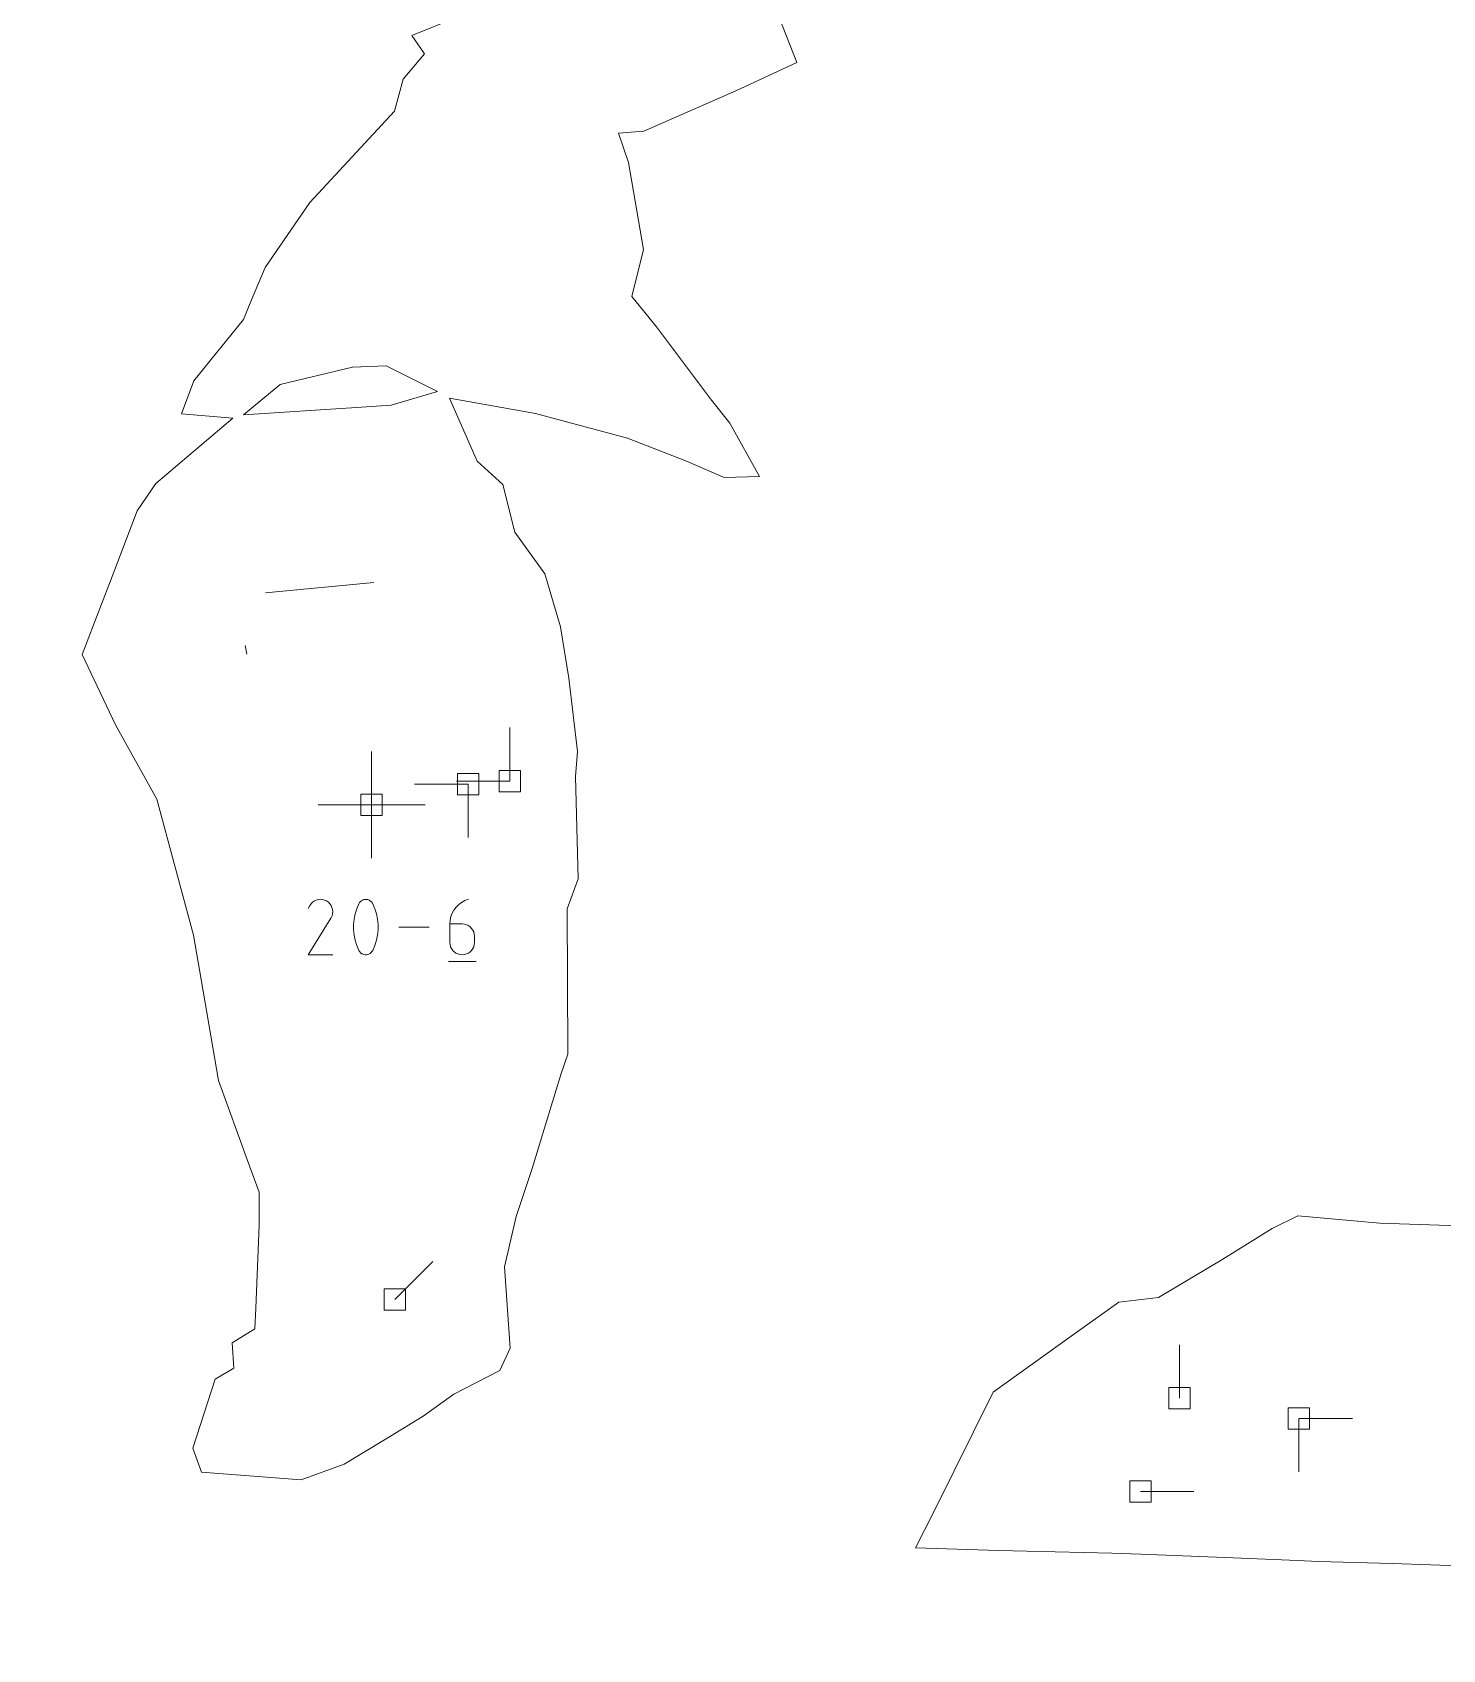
# Model space of a CAD drawing. Header units: millimetres. Extents: x -446 to 392, y -249 to 379.
# Drawn here: x 0.82 to 38.55, y 205.87 to 249.16 of the extents above; entities that cross this region are included whole.
import ezdxf

# ---------------------------------------------------------------- set-up
doc = ezdxf.new("R2010")
doc.units = ezdxf.units.MM
doc.header["$MEASUREMENT"] = 0
doc.layers.add('Layer 1', color=7, linetype='Continuous')

msp = doc.modelspace()

# ---------------------------------------------------------------- linework, layer by layer
at = {"layer": 'Layer 1', "color": 5, "lineweight": 0}
for points, knots in [([(-446.0374, -230.5655), (-446.0374, -230.5655), (392.1616, -230.5655), (392.1616, -230.5655), (392.1616, -230.5655), (392.1616, -230.5655), (392.1616, 379.0343), (392.1616, 379.0343), (392.1616, 379.0343), (392.1616, 379.0343), (-446.0374, 379.0343), (-446.0374, 379.0343), (-446.0374, 379.0343), (-446.0374, 379.0343), (-446.0374, -230.5655), (-446.0374, -230.5655)], [0, 0, 0, 0, 0.2, 0.2, 0.2, 0.2, 0.4, 0.4, 0.4, 0.4, 0.6, 0.6, 0.6, 0.6, 1, 1, 1, 1]), ([(11.2747, 212.1236), (11.2747, 212.1236), (12.0889, 212.7069), (12.0889, 212.7069), (12.0889, 212.7069), (12.0889, 212.7069), (13.3225, 213.3434), (13.3225, 213.3434), (13.3225, 213.3434), (13.3225, 213.3434), (13.6019, 213.9371), (13.6019, 213.9371), (13.6019, 213.9371), (13.6019, 213.9371), (13.4431, 216.114), (13.4431, 216.114), (13.4431, 216.114), (13.4431, 216.114), (13.7602, 217.4636), (13.7602, 217.4636), (13.7602, 217.4636), (13.7602, 217.4636), (14.1847, 218.7492), (14.1847, 218.7492), (14.1847, 218.7492), (14.1847, 218.7492), (14.7921, 220.7352), (14.7921, 220.7352), (14.7921, 220.7352), (14.7921, 220.7352), (14.9623, 221.2918), (14.9623, 221.2918), (14.9623, 221.2918), (14.9623, 221.2918), (15.1412, 221.8089), (15.1412, 221.8089), (15.1412, 221.8089), (15.1412, 221.8089), (15.1303, 223.7784), (15.1303, 223.7784), (15.1303, 223.7784), (15.1303, 223.7784), (15.1252, 225.7016), (15.1252, 225.7016), (15.1252, 225.7016), (15.1252, 225.7016), (15.4172, 226.5061), (15.4172, 226.5061), (15.4172, 226.5061), (15.4172, 226.5061), (15.3497, 229.2378), (15.3497, 229.2378), (15.3497, 229.2378), (15.3497, 229.2378), (15.4006, 229.9126), (15.4006, 229.9126), (15.4006, 229.9126), (15.4006, 229.9126), (15.1658, 231.8735), (15.1658, 231.8735), (15.1658, 231.8735), (15.1658, 231.8735), (14.9481, 233.2488), (14.9481, 233.2488), (14.9481, 233.2488), (14.9481, 233.2488), (14.5275, 234.6652), (14.5275, 234.6652), (14.5275, 234.6652), (14.5275, 234.6652), (13.7265, 235.7783), (13.7265, 235.7783), (13.7265, 235.7783), (13.7265, 235.7783), (13.4019, 237.0553), (13.4019, 237.0553), (13.4019, 237.0553), (13.4019, 237.0553), (12.7123, 237.6786), (12.7123, 237.6786), (12.7123, 237.6786), (12.7123, 237.6786), (11.9747, 239.3687), (11.9747, 239.3687), (11.9747, 239.3687), (11.9747, 239.3687), (14.2767, 238.9596), (14.2767, 238.9596), (14.2767, 238.9596), (14.2767, 238.9596), (16.7427, 238.2963), (16.7427, 238.2963), (16.7427, 238.2963), (16.7427, 238.2963), (18.3157, 237.6861), (18.3157, 237.6861), (18.3157, 237.6861), (18.3157, 237.6861), (19.3248, 237.2455), (19.3248, 237.2455), (19.3248, 237.2455), (19.3248, 237.2455), (20.2738, 237.2764), (20.2738, 237.2764), (20.2738, 237.2764), (20.2738, 237.2764), (19.4779, 238.6974), (19.4779, 238.6974), (19.4779, 238.6974), (19.4779, 238.6974), (18.9819, 239.3128), (18.9819, 239.3128), (18.9819, 239.3128), (18.9819, 239.3128), (17.5169, 241.2817), (17.5169, 241.2817), (17.5169, 241.2817), (17.5169, 241.2817), (16.8513, 242.0908), (16.8513, 242.0908), (16.8513, 242.0908), (16.8513, 242.0908), (17.1627, 243.3461), (17.1627, 243.3461), (17.1627, 243.3461), (17.1627, 243.3461), (16.7667, 245.6727), (16.7667, 245.6727), (16.7667, 245.6727), (16.7667, 245.6727), (16.4976, 246.4612), (16.4976, 246.4612), (16.4976, 246.4612), (16.4976, 246.4612), (17.1775, 246.5189), (17.1775, 246.5189), (17.1775, 246.5189), (17.1775, 246.5189), (19.6327, 247.593), (19.6327, 247.593), (19.6327, 247.593), (19.6327, 247.593), (21.2646, 248.3541), (21.2646, 248.3541), (21.2646, 248.3541), (21.2646, 248.3541), (20.7983, 249.5608), (20.7983, 249.5608), (20.7983, 249.5608), (20.7983, 249.5608), (19.4807, 250.983), (19.4807, 250.983), (19.4807, 250.983), (19.4807, 250.983), (17.6666, 251.5955), (17.6666, 251.5955), (17.6666, 251.5955), (17.6666, 251.5955), (14.7681, 250.7647), (14.7681, 250.7647), (14.7681, 250.7647), (14.7681, 250.7647), (13.4436, 250.0865), (13.4436, 250.0865), (13.4436, 250.0865), (13.4436, 250.0865), (10.9713, 249.0769), (10.9713, 249.0769), (10.9713, 249.0769), (10.9713, 249.0769), (11.3062, 248.5844), (11.3062, 248.5844), (11.3062, 248.5844), (11.3062, 248.5844), (10.7325, 247.9119), (10.7325, 247.9119), (10.7325, 247.9119), (10.7325, 247.9119), (10.5074, 247.0485), (10.5074, 247.0485), (10.5074, 247.0485), (10.5074, 247.0485), (8.2368, 244.6082), (8.2368, 244.6082), (8.2368, 244.6082), (8.2368, 244.6082), (7.0466, 242.8655), (7.0466, 242.8655), (7.0466, 242.8655), (7.0466, 242.8655), (6.6746, 242.001), (6.6746, 242.001), (6.6746, 242.001), (6.6746, 242.001), (6.4627, 241.4765), (6.4627, 241.4765), (6.4627, 241.4765), (6.4627, 241.4765), (5.1354, 239.8293), (5.1354, 239.8293), (5.1354, 239.8293), (5.1354, 239.8293), (4.8068, 238.9477), (4.8068, 238.9477), (4.8068, 238.9477), (4.8068, 238.9477), (6.1764, 238.8322), (6.1764, 238.8322), (6.1764, 238.8322), (6.1764, 238.8322), (4.1149, 237.0816), (4.1149, 237.0816), (4.1149, 237.0816), (4.1149, 237.0816), (3.6189, 236.3536), (3.6189, 236.3536), (3.6189, 236.3536), (3.6189, 236.3536), (2.9499, 234.5978), (2.9499, 234.5978), (2.9499, 234.5978), (2.9499, 234.5978), (2.6242, 233.7402), (2.6242, 233.7402), (2.6242, 233.7402), (2.6242, 233.7402), (2.1477, 232.5077), (2.1477, 232.5077), (2.1477, 232.5077), (2.1477, 232.5077), (3.0407, 230.6245), (3.0407, 230.6245), (3.0407, 230.6245), (3.0407, 230.6245), (4.1423, 228.6384), (4.1423, 228.6384), (4.1423, 228.6384), (4.1423, 228.6384), (5.1302, 224.9914), (5.1302, 224.9914), (5.1302, 224.9914), (5.1302, 224.9914), (5.3353, 223.8121), (5.3353, 223.8121), (5.3353, 223.8121), (5.3353, 223.8121), (5.7953, 221.1021), (5.7953, 221.1021), (5.7953, 221.1021), (5.7953, 221.1021), (6.5741, 218.9674), (6.5741, 218.9674), (6.5741, 218.9674), (6.5741, 218.9674), (6.8872, 218.1155), (6.8872, 218.1155), (6.8872, 218.1155), (6.8872, 218.1155), (6.8849, 217.2339), (6.8849, 217.2339), (6.8849, 217.2339), (6.8849, 217.2339), (6.7935, 215.0113), (6.7935, 215.0113), (6.7935, 215.0113), (6.7935, 215.0113), (6.7706, 214.457), (6.7706, 214.457), (6.7706, 214.457), (6.7706, 214.457), (6.1621, 214.0799), (6.1621, 214.0799), (6.1621, 214.0799), (6.1621, 214.0799), (6.2095, 213.4051), (6.2095, 213.4051), (6.2095, 213.4051), (6.2095, 213.4051), (5.7079, 213.1069), (5.7079, 213.1069), (5.7079, 213.1069), (5.7079, 213.1069), (5.1091, 211.2665), (5.1091, 211.2665), (5.1091, 211.2665), (5.1091, 211.2665), (5.3405, 210.6232), (5.3405, 210.6232), (5.3405, 210.6232), (5.3405, 210.6232), (8.0071, 210.4135), (8.0071, 210.4135), (8.0071, 210.4135), (8.0071, 210.4135), (9.1572, 210.8357), (9.1572, 210.8357), (9.1572, 210.8357), (9.1572, 210.8357), (10.2325, 211.4893), (10.2325, 211.4893), (10.2325, 211.4893), (10.2325, 211.4893), (11.2747, 212.1236), (11.2747, 212.1236)], [0, 0, 0, 0, 0.012987, 0.012987, 0.012987, 0.012987, 0.025974, 0.025974, 0.025974, 0.025974, 0.038961, 0.038961, 0.038961, 0.038961, 0.0519481, 0.0519481, 0.0519481, 0.0519481, 0.0649351, 0.0649351, 0.0649351, 0.0649351, 0.0779221, 0.0779221, 0.0779221, 0.0779221, 0.0909091, 0.0909091, 0.0909091, 0.0909091, 0.1038961, 0.1038961, 0.1038961, 0.1038961, 0.1168831, 0.1168831, 0.1168831, 0.1168831, 0.1298701, 0.1298701, 0.1298701, 0.1298701, 0.1428571, 0.1428571, 0.1428571, 0.1428571, 0.1558442, 0.1558442, 0.1558442, 0.1558442, 0.1688312, 0.1688312, 0.1688312, 0.1688312, 0.1818182, 0.1818182, 0.1818182, 0.1818182, 0.1948052, 0.1948052, 0.1948052, 0.1948052, 0.2077922, 0.2077922, 0.2077922, 0.2077922, 0.2207792, 0.2207792, 0.2207792, 0.2207792, 0.2337662, 0.2337662, 0.2337662, 0.2337662, 0.2467532, 0.2467532, 0.2467532, 0.2467532, 0.2597403, 0.2597403, 0.2597403, 0.2597403, 0.2727273, 0.2727273, 0.2727273, 0.2727273, 0.2857143, 0.2857143, 0.2857143, 0.2857143, 0.2987013, 0.2987013, 0.2987013, 0.2987013, 0.3116883, 0.3116883, 0.3116883, 0.3116883, 0.3246753, 0.3246753, 0.3246753, 0.3246753, 0.3376623, 0.3376623, 0.3376623, 0.3376623, 0.3506494, 0.3506494, 0.3506494, 0.3506494, 0.3636364, 0.3636364, 0.3636364, 0.3636364, 0.3766234, 0.3766234, 0.3766234, 0.3766234, 0.3896104, 0.3896104, 0.3896104, 0.3896104, 0.4025974, 0.4025974, 0.4025974, 0.4025974, 0.4155844, 0.4155844, 0.4155844, 0.4155844, 0.4285714, 0.4285714, 0.4285714, 0.4285714, 0.4415584, 0.4415584, 0.4415584, 0.4415584, 0.4545455, 0.4545455, 0.4545455, 0.4545455, 0.4675325, 0.4675325, 0.4675325, 0.4675325, 0.4805195, 0.4805195, 0.4805195, 0.4805195, 0.4935065, 0.4935065, 0.4935065, 0.4935065, 0.5064935, 0.5064935, 0.5064935, 0.5064935, 0.5194805, 0.5194805, 0.5194805, 0.5194805, 0.5324675, 0.5324675, 0.5324675, 0.5324675, 0.5454545, 0.5454545, 0.5454545, 0.5454545, 0.5584416, 0.5584416, 0.5584416, 0.5584416, 0.5714286, 0.5714286, 0.5714286, 0.5714286, 0.5844156, 0.5844156, 0.5844156, 0.5844156, 0.5974026, 0.5974026, 0.5974026, 0.5974026, 0.6103896, 0.6103896, 0.6103896, 0.6103896, 0.6233766, 0.6233766, 0.6233766, 0.6233766, 0.6363636, 0.6363636, 0.6363636, 0.6363636, 0.6493506, 0.6493506, 0.6493506, 0.6493506, 0.6623377, 0.6623377, 0.6623377, 0.6623377, 0.6753247, 0.6753247, 0.6753247, 0.6753247, 0.6883117, 0.6883117, 0.6883117, 0.6883117, 0.7012987, 0.7012987, 0.7012987, 0.7012987, 0.7142857, 0.7142857, 0.7142857, 0.7142857, 0.7272727, 0.7272727, 0.7272727, 0.7272727, 0.7402597, 0.7402597, 0.7402597, 0.7402597, 0.7532468, 0.7532468, 0.7532468, 0.7532468, 0.7662338, 0.7662338, 0.7662338, 0.7662338, 0.7792208, 0.7792208, 0.7792208, 0.7792208, 0.7922078, 0.7922078, 0.7922078, 0.7922078, 0.8051948, 0.8051948, 0.8051948, 0.8051948, 0.8181818, 0.8181818, 0.8181818, 0.8181818, 0.8311688, 0.8311688, 0.8311688, 0.8311688, 0.8441558, 0.8441558, 0.8441558, 0.8441558, 0.8571429, 0.8571429, 0.8571429, 0.8571429, 0.8701299, 0.8701299, 0.8701299, 0.8701299, 0.8831169, 0.8831169, 0.8831169, 0.8831169, 0.8961039, 0.8961039, 0.8961039, 0.8961039, 0.9090909, 0.9090909, 0.9090909, 0.9090909, 0.9220779, 0.9220779, 0.9220779, 0.9220779, 0.9350649, 0.9350649, 0.9350649, 0.9350649, 0.9480519, 0.9480519, 0.9480519, 0.9480519, 0.961039, 0.961039, 0.961039, 0.961039, 0.974026, 0.974026, 0.974026, 0.974026, 1, 1, 1, 1]), ([(52.9304, 207.4572), (52.9304, 207.4572), (53.1744, 208.7828), (53.1744, 208.7828), (53.1744, 208.7828), (53.1744, 208.7828), (53.1333, 209.5358), (53.1333, 209.5358), (53.1333, 209.5358), (53.1333, 209.5358), (53.0613, 210.8848), (53.0613, 210.8848), (53.0613, 210.8848), (53.0613, 210.8848), (50.5107, 211.8173), (50.5107, 211.8173), (50.5107, 211.8173), (50.5107, 211.8173), (49.4611, 212.087), (49.4611, 212.087), (49.4611, 212.087), (49.4611, 212.087), (46.9865, 212.7304), (46.9865, 212.7304), (46.9865, 212.7304), (46.9865, 212.7304), (47.6995, 213.6194), (47.6995, 213.6194), (47.6995, 213.6194), (47.6995, 213.6194), (47.9081, 214.1285), (47.9081, 214.1285), (47.9081, 214.1285), (47.9081, 214.1285), (47.0459, 214.3679), (47.0459, 214.3679), (47.0459, 214.3679), (47.0459, 214.3679), (45.4198, 216.2397), (45.4198, 216.2397), (45.4198, 216.2397), (45.4198, 216.2397), (43.4823, 216.4608), (43.4823, 216.4608), (43.4823, 216.4608), (43.4823, 216.4608), (42.1584, 216.7471), (42.1584, 216.7471), (42.1584, 216.7471), (42.1584, 216.7471), (41.3539, 216.8796), (41.3539, 216.8796), (41.3539, 216.8796), (41.3539, 216.8796), (40.0637, 217.2002), (40.0637, 217.2002), (40.0637, 217.2002), (40.0637, 217.2002), (39.273, 217.1859), (39.273, 217.1859), (39.273, 217.1859), (39.273, 217.1859), (38.7216, 217.2208), (38.7216, 217.2208), (38.7216, 217.2208), (38.7216, 217.2208), (36.8681, 217.287), (36.8681, 217.287), (36.8681, 217.287), (36.8681, 217.287), (34.6689, 217.4784), (34.6689, 217.4784), (34.6689, 217.4784), (34.6689, 217.4784), (33.9895, 217.147), (33.9895, 217.147), (33.9895, 217.147), (33.9895, 217.147), (32.6639, 216.3237), (32.6639, 216.3237), (32.6639, 216.3237), (32.6639, 216.3237), (30.9493, 215.2924), (30.9493, 215.2924), (30.9493, 215.2924), (30.9493, 215.2924), (29.8825, 215.173), (29.8825, 215.173), (29.8825, 215.173), (29.8825, 215.173), (28.5484, 214.2194), (28.5484, 214.2194), (28.5484, 214.2194), (28.5484, 214.2194), (26.5172, 212.7652), (26.5172, 212.7652), (26.5172, 212.7652), (26.5172, 212.7652), (24.947, 209.5741), (24.947, 209.5741), (24.947, 209.5741), (24.947, 209.5741), (24.4397, 208.5954), (24.4397, 208.5954), (24.4397, 208.5954), (24.4397, 208.5954), (26.6657, 208.5274), (26.6657, 208.5274), (26.6657, 208.5274), (26.6657, 208.5274), (29.6991, 208.4491), (29.6991, 208.4491), (29.6991, 208.4491), (29.6991, 208.4491), (30.4682, 208.4234), (30.4682, 208.4234), (30.4682, 208.4234), (30.4682, 208.4234), (32.9456, 208.3308), (32.9456, 208.3308), (32.9456, 208.3308), (32.9456, 208.3308), (34.6672, 208.2525), (34.6672, 208.2525), (34.6672, 208.2525), (34.6672, 208.2525), (35.2248, 208.2314), (35.2248, 208.2314), (35.2248, 208.2314), (35.2248, 208.2314), (37.2006, 208.18), (37.2006, 208.18), (37.2006, 208.18), (37.2006, 208.18), (38.2194, 208.1394), (38.2194, 208.1394), (38.2194, 208.1394), (38.2194, 208.1394), (40.21, 208.0657), (40.21, 208.0657), (40.21, 208.0657), (40.21, 208.0657), (41.2111, 208.024), (41.2111, 208.024), (41.2111, 208.024), (41.2111, 208.024), (43.6479, 207.9251), (43.6479, 207.9251), (43.6479, 207.9251), (43.6479, 207.9251), (44.4062, 207.892), (44.4062, 207.892), (44.4062, 207.892), (44.4062, 207.892), (45.3072, 207.8514), (45.3072, 207.8514), (45.3072, 207.8514), (45.3072, 207.8514), (47.8058, 207.7326), (47.8058, 207.7326), (47.8058, 207.7326), (47.8058, 207.7326), (50.1741, 207.6057), (50.1741, 207.6057), (50.1741, 207.6057), (50.1741, 207.6057), (51.2843, 207.5469), (51.2843, 207.5469), (51.2843, 207.5469), (51.2843, 207.5469), (52.9304, 207.4572), (52.9304, 207.4572)], [0, 0, 0, 0, 0.0227273, 0.0227273, 0.0227273, 0.0227273, 0.0454545, 0.0454545, 0.0454545, 0.0454545, 0.0681818, 0.0681818, 0.0681818, 0.0681818, 0.0909091, 0.0909091, 0.0909091, 0.0909091, 0.1136364, 0.1136364, 0.1136364, 0.1136364, 0.1363636, 0.1363636, 0.1363636, 0.1363636, 0.1590909, 0.1590909, 0.1590909, 0.1590909, 0.1818182, 0.1818182, 0.1818182, 0.1818182, 0.2045455, 0.2045455, 0.2045455, 0.2045455, 0.2272727, 0.2272727, 0.2272727, 0.2272727, 0.25, 0.25, 0.25, 0.25, 0.2727273, 0.2727273, 0.2727273, 0.2727273, 0.2954545, 0.2954545, 0.2954545, 0.2954545, 0.3181818, 0.3181818, 0.3181818, 0.3181818, 0.3409091, 0.3409091, 0.3409091, 0.3409091, 0.3636364, 0.3636364, 0.3636364, 0.3636364, 0.3863636, 0.3863636, 0.3863636, 0.3863636, 0.4090909, 0.4090909, 0.4090909, 0.4090909, 0.4318182, 0.4318182, 0.4318182, 0.4318182, 0.4545455, 0.4545455, 0.4545455, 0.4545455, 0.4772727, 0.4772727, 0.4772727, 0.4772727, 0.5, 0.5, 0.5, 0.5, 0.5227273, 0.5227273, 0.5227273, 0.5227273, 0.5454545, 0.5454545, 0.5454545, 0.5454545, 0.5681818, 0.5681818, 0.5681818, 0.5681818, 0.5909091, 0.5909091, 0.5909091, 0.5909091, 0.6136364, 0.6136364, 0.6136364, 0.6136364, 0.6363636, 0.6363636, 0.6363636, 0.6363636, 0.6590909, 0.6590909, 0.6590909, 0.6590909, 0.6818182, 0.6818182, 0.6818182, 0.6818182, 0.7045455, 0.7045455, 0.7045455, 0.7045455, 0.7272727, 0.7272727, 0.7272727, 0.7272727, 0.75, 0.75, 0.75, 0.75, 0.7727273, 0.7727273, 0.7727273, 0.7727273, 0.7954545, 0.7954545, 0.7954545, 0.7954545, 0.8181818, 0.8181818, 0.8181818, 0.8181818, 0.8409091, 0.8409091, 0.8409091, 0.8409091, 0.8636364, 0.8636364, 0.8636364, 0.8636364, 0.8863636, 0.8863636, 0.8863636, 0.8863636, 0.9090909, 0.9090909, 0.9090909, 0.9090909, 0.9318182, 0.9318182, 0.9318182, 0.9318182, 0.9545455, 0.9545455, 0.9545455, 0.9545455, 1, 1, 1, 1])]:
    msp.add_open_spline(points, degree=3, knots=knots, dxfattribs=at)
at = {"layer": 'Layer 1', "color": 3, "lineweight": 0}
for points, knots in [([(10.416, 239.1813), (10.416, 239.1813), (9.4846, 239.1208), (9.4846, 239.1208), (9.4846, 239.1208), (9.4846, 239.1208), (6.4689, 238.9265), (6.4689, 238.9265), (6.4689, 238.9265), (6.4689, 238.9265), (7.4448, 239.7379), (7.4448, 239.7379), (7.4448, 239.7379), (7.4448, 239.7379), (9.3829, 240.1995), (9.3829, 240.1995), (9.3829, 240.1995), (9.3829, 240.1995), (10.2834, 240.2298), (10.2834, 240.2298), (10.2834, 240.2298), (10.2834, 240.2298), (11.657, 239.5516), (11.657, 239.5516), (11.657, 239.5516), (11.657, 239.5516), (10.416, 239.1813), (10.416, 239.1813)], [0, 0, 0, 0, 0.125, 0.125, 0.125, 0.125, 0.25, 0.25, 0.25, 0.25, 0.375, 0.375, 0.375, 0.375, 0.5, 0.5, 0.5, 0.5, 0.625, 0.625, 0.625, 0.625, 0.75, 0.75, 0.75, 0.75, 1, 1, 1, 1]), ([(12.1866, 228.7521), (12.1866, 228.7521), (12.758, 228.7521), (12.758, 228.7521), (12.758, 228.7521), (12.758, 228.7521), (12.758, 229.3235), (12.758, 229.3235), (12.758, 229.3235), (12.758, 229.3235), (12.1866, 229.3235), (12.1866, 229.3235), (12.1866, 229.3235), (12.1866, 229.3235), (12.1866, 228.7521), (12.1866, 228.7521)], [0, 0, 0, 0, 0.2, 0.2, 0.2, 0.2, 0.4, 0.4, 0.4, 0.4, 0.6, 0.6, 0.6, 0.6, 1, 1, 1, 1]), ([(13.3071, 228.835), (13.3071, 228.835), (13.8785, 228.835), (13.8785, 228.835), (13.8785, 228.835), (13.8785, 228.835), (13.8785, 229.4064), (13.8785, 229.4064), (13.8785, 229.4064), (13.8785, 229.4064), (13.3071, 229.4064), (13.3071, 229.4064), (13.3071, 229.4064), (13.3071, 229.4064), (13.3071, 228.835), (13.3071, 228.835)], [0, 0, 0, 0, 0.2, 0.2, 0.2, 0.2, 0.4, 0.4, 0.4, 0.4, 0.6, 0.6, 0.6, 0.6, 1, 1, 1, 1]), ([(9.6075, 228.1962), (9.6075, 228.1962), (10.1788, 228.1962), (10.1788, 228.1962), (10.1788, 228.1962), (10.1788, 228.1962), (10.1788, 228.7676), (10.1788, 228.7676), (10.1788, 228.7676), (10.1788, 228.7676), (9.6075, 228.7676), (9.6075, 228.7676), (9.6075, 228.7676), (9.6075, 228.7676), (9.6075, 228.1962), (9.6075, 228.1962)], [0, 0, 0, 0, 0.2, 0.2, 0.2, 0.2, 0.4, 0.4, 0.4, 0.4, 0.6, 0.6, 0.6, 0.6, 1, 1, 1, 1]), ([(10.2297, 214.9604), (10.2297, 214.9604), (10.8011, 214.9604), (10.8011, 214.9604), (10.8011, 214.9604), (10.8011, 214.9604), (10.8011, 215.5318), (10.8011, 215.5318), (10.8011, 215.5318), (10.8011, 215.5318), (10.2297, 215.5318), (10.2297, 215.5318), (10.2297, 215.5318), (10.2297, 215.5318), (10.2297, 214.9604), (10.2297, 214.9604)], [0, 0, 0, 0, 0.2, 0.2, 0.2, 0.2, 0.4, 0.4, 0.4, 0.4, 0.6, 0.6, 0.6, 0.6, 1, 1, 1, 1]), ([(31.2224, 212.3161), (31.2224, 212.3161), (31.7937, 212.3161), (31.7937, 212.3161), (31.7937, 212.3161), (31.7937, 212.3161), (31.7937, 212.8881), (31.7937, 212.8881), (31.7937, 212.8881), (31.7937, 212.8881), (31.2224, 212.8881), (31.2224, 212.8881), (31.2224, 212.8881), (31.2224, 212.8881), (31.2224, 212.3161), (31.2224, 212.3161)], [0, 0, 0, 0, 0.2, 0.2, 0.2, 0.2, 0.4, 0.4, 0.4, 0.4, 0.6, 0.6, 0.6, 0.6, 1, 1, 1, 1]), ([(34.4175, 211.7687), (34.4175, 211.7687), (34.9888, 211.7687), (34.9888, 211.7687), (34.9888, 211.7687), (34.9888, 211.7687), (34.9888, 212.3401), (34.9888, 212.3401), (34.9888, 212.3401), (34.9888, 212.3401), (34.4175, 212.3401), (34.4175, 212.3401), (34.4175, 212.3401), (34.4175, 212.3401), (34.4175, 211.7687), (34.4175, 211.7687)], [0, 0, 0, 0, 0.2, 0.2, 0.2, 0.2, 0.4, 0.4, 0.4, 0.4, 0.6, 0.6, 0.6, 0.6, 1, 1, 1, 1]), ([(30.1785, 209.8164), (30.1785, 209.8164), (30.7504, 209.8164), (30.7504, 209.8164), (30.7504, 209.8164), (30.7504, 209.8164), (30.7504, 210.3877), (30.7504, 210.3877), (30.7504, 210.3877), (30.7504, 210.3877), (30.1785, 210.3877), (30.1785, 210.3877), (30.1785, 210.3877), (30.1785, 210.3877), (30.1785, 209.8164), (30.1785, 209.8164)], [0, 0, 0, 0, 0.2, 0.2, 0.2, 0.2, 0.4, 0.4, 0.4, 0.4, 0.6, 0.6, 0.6, 0.6, 1, 1, 1, 1])]:
    msp.add_open_spline(points, degree=3, knots=knots, dxfattribs=at)
at = {"layer": 'Layer 1', "color": 2, "lineweight": 0}
for points in [[(9.9543, 234.4321), (9.9543, 234.4321), (7.05, 234.159), (7.05, 234.159)], [(6.5118, 232.7449), (6.5118, 232.7449), (6.5506, 232.5175), (6.5506, 232.5175)]]:
    msp.add_open_spline(points, degree=3, dxfattribs=at)
at = {"layer": 'Layer 1', "color": 190, "lineweight": 0}
for points, knots in [([(13.5928, 229.1207), (13.5928, 229.1207), (13.5928, 230.5497), (13.5928, 230.5497), (13.5928, 230.5497), (13.5928, 230.5497), (13.5928, 229.1207), (13.5928, 229.1207), (13.5928, 229.1207), (13.5928, 229.1207), (12.1643, 229.1207), (12.1643, 229.1207)], [0, 0, 0, 0, 0.25, 0.25, 0.25, 0.25, 0.5, 0.5, 0.5, 0.5, 1, 1, 1, 1]), ([(9.8932, 228.4819), (9.8932, 228.4819), (9.8932, 229.9109), (9.8932, 229.9109), (9.8932, 229.9109), (9.8932, 229.9109), (9.8932, 228.4819), (9.8932, 228.4819), (9.8932, 228.4819), (9.8932, 228.4819), (11.3222, 228.4819), (11.3222, 228.4819), (11.3222, 228.4819), (11.3222, 228.4819), (9.8932, 228.4819), (9.8932, 228.4819), (9.8932, 228.4819), (9.8932, 228.4819), (9.8932, 227.0535), (9.8932, 227.0535), (9.8932, 227.0535), (9.8932, 227.0535), (9.8932, 228.4819), (9.8932, 228.4819), (9.8932, 228.4819), (9.8932, 228.4819), (8.4647, 228.4819), (8.4647, 228.4819)], [0, 0, 0, 0, 0.125, 0.125, 0.125, 0.125, 0.25, 0.25, 0.25, 0.25, 0.375, 0.375, 0.375, 0.375, 0.5, 0.5, 0.5, 0.5, 0.625, 0.625, 0.625, 0.625, 0.75, 0.75, 0.75, 0.75, 1, 1, 1, 1]), ([(9.8932, 228.4819), (9.8932, 228.4819), (9.8932, 229.9109), (9.8932, 229.9109), (9.8932, 229.9109), (9.8932, 229.9109), (9.8932, 228.4819), (9.8932, 228.4819), (9.8932, 228.4819), (9.8932, 228.4819), (11.3222, 228.4819), (11.3222, 228.4819)], [0, 0, 0, 0, 0.25, 0.25, 0.25, 0.25, 0.5, 0.5, 0.5, 0.5, 1, 1, 1, 1]), ([(9.8932, 228.4819), (9.8932, 228.4819), (9.8932, 229.9109), (9.8932, 229.9109), (9.8932, 229.9109), (9.8932, 229.9109), (9.8932, 228.4819), (9.8932, 228.4819), (9.8932, 228.4819), (9.8932, 228.4819), (11.3222, 228.4819), (11.3222, 228.4819), (11.3222, 228.4819), (11.3222, 228.4819), (9.8932, 228.4819), (9.8932, 228.4819), (9.8932, 228.4819), (9.8932, 228.4819), (9.8932, 227.0535), (9.8932, 227.0535)], [0, 0, 0, 0, 0.1666667, 0.1666667, 0.1666667, 0.1666667, 0.3333333, 0.3333333, 0.3333333, 0.3333333, 0.5, 0.5, 0.5, 0.5, 0.6666667, 0.6666667, 0.6666667, 0.6666667, 1, 1, 1, 1]), ([(12.4723, 229.0378), (12.4723, 229.0378), (12.4723, 227.6088), (12.4723, 227.6088), (12.4723, 227.6088), (12.4723, 227.6088), (12.4723, 229.0378), (12.4723, 229.0378), (12.4723, 229.0378), (12.4723, 229.0378), (11.0433, 229.0378), (11.0433, 229.0378)], [0, 0, 0, 0, 0.25, 0.25, 0.25, 0.25, 0.5, 0.5, 0.5, 0.5, 1, 1, 1, 1]), ([(34.7032, 212.0544), (34.7032, 212.0544), (36.1322, 212.0544), (36.1322, 212.0544), (36.1322, 212.0544), (36.1322, 212.0544), (34.7032, 212.0544), (34.7032, 212.0544), (34.7032, 212.0544), (34.7032, 212.0544), (34.7032, 210.6254), (34.7032, 210.6254)], [0, 0, 0, 0, 0.25, 0.25, 0.25, 0.25, 0.5, 0.5, 0.5, 0.5, 1, 1, 1, 1])]:
    msp.add_open_spline(points, degree=3, knots=knots, dxfattribs=at)
for points in [[(13.5928, 229.1207), (13.5928, 229.1207), (13.5928, 230.5497), (13.5928, 230.5497)], [(9.8932, 228.4819), (9.8932, 228.4819), (9.8932, 229.9109), (9.8932, 229.9109)], [(12.4723, 229.0378), (12.4723, 229.0378), (12.4723, 227.6088), (12.4723, 227.6088)], [(10.5154, 215.2461), (10.5154, 215.2461), (11.5256, 216.2563), (11.5256, 216.2563)], [(31.5081, 212.6018), (31.5081, 212.6018), (31.5081, 214.0308), (31.5081, 214.0308)], [(34.7032, 212.0544), (34.7032, 212.0544), (36.1322, 212.0544), (36.1322, 212.0544)], [(30.4642, 210.1021), (30.4642, 210.1021), (31.8932, 210.1021), (31.8932, 210.1021)]]:
    msp.add_open_spline(points, degree=3, dxfattribs=at)
at = {"layer": 'Layer 1', "color": 1, "lineweight": 0}
for points, knots in [([(8.8515, 224.4714), (8.8515, 224.4714), (8.1933, 224.4714), (8.1933, 224.4714), (8.1933, 224.4714), (8.1933, 224.4714), (8.8013, 225.4508), (8.8013, 225.4508), (8.8013, 225.4508), (8.8013, 225.4508), (8.8013, 225.4508), (8.8013, 225.4508), (8.8013, 225.4508), (8.8013, 225.4508), (8.8024, 225.4519), (8.8024, 225.4519), (8.8024, 225.4519), (8.8024, 225.4519), (8.803, 225.4525), (8.803, 225.4525), (8.803, 225.4525), (8.803, 225.4525), (8.8036, 225.4536), (8.8036, 225.4536), (8.8036, 225.4536), (8.8036, 225.4536), (8.8041, 225.4548), (8.8041, 225.4548), (8.8041, 225.4548), (8.8041, 225.4548), (8.8047, 225.4559), (8.8047, 225.4559), (8.8047, 225.4559), (8.8047, 225.4559), (8.8053, 225.4565), (8.8053, 225.4565), (8.8053, 225.4565), (8.8053, 225.4565), (8.8064, 225.4576), (8.8064, 225.4576), (8.8064, 225.4576), (8.8064, 225.4576), (8.807, 225.4588), (8.807, 225.4588), (8.807, 225.4588), (8.807, 225.4588), (8.8076, 225.4599), (8.8076, 225.4599), (8.8076, 225.4599), (8.8076, 225.4599), (8.8076, 225.4599), (8.8076, 225.4599), (8.8076, 225.4599), (8.8076, 225.4599), (8.8327, 225.5136), (8.8327, 225.5136), (8.8327, 225.5136), (8.8327, 225.5136), (8.847, 225.5696), (8.847, 225.5696), (8.847, 225.5696), (8.847, 225.5696), (8.8515, 225.6262), (8.8515, 225.6262), (8.8515, 225.6262), (8.8515, 225.6262), (8.8464, 225.6822), (8.8464, 225.6822), (8.8464, 225.6822), (8.8464, 225.6822), (8.8321, 225.7364), (8.8321, 225.7364), (8.8321, 225.7364), (8.8321, 225.7364), (8.8087, 225.7879), (8.8087, 225.7879), (8.8087, 225.7879), (8.8087, 225.7879), (8.7767, 225.8347), (8.7767, 225.8347), (8.7767, 225.8347), (8.7767, 225.8347), (8.7361, 225.8759), (8.7361, 225.8759), (8.7361, 225.8759), (8.7361, 225.8759), (8.6876, 225.9101), (8.6876, 225.9101), (8.6876, 225.9101), (8.6876, 225.9101), (8.6876, 225.9101), (8.6876, 225.9101), (8.6876, 225.9101), (8.6876, 225.9101), (8.6333, 225.9353), (8.6333, 225.9353), (8.6333, 225.9353), (8.6333, 225.9353), (8.5773, 225.9496), (8.5773, 225.9496), (8.5773, 225.9496), (8.5773, 225.9496), (8.5207, 225.9541), (8.5207, 225.9541), (8.5207, 225.9541), (8.5207, 225.9541), (8.4647, 225.949), (8.4647, 225.949), (8.4647, 225.949), (8.4647, 225.949), (8.4105, 225.9341), (8.4105, 225.9341), (8.4105, 225.9341), (8.4105, 225.9341), (8.3596, 225.9107), (8.3596, 225.9107), (8.3596, 225.9107), (8.3596, 225.9107), (8.3127, 225.8781), (8.3127, 225.8781), (8.3127, 225.8781), (8.3127, 225.8781), (8.2716, 225.8376), (8.2716, 225.8376), (8.2716, 225.8376), (8.2716, 225.8376), (8.2373, 225.789), (8.2373, 225.789), (8.2373, 225.789), (8.2373, 225.789), (8.1939, 225.7062), (8.1939, 225.7062)], [0, 0, 0, 0, 0.0294118, 0.0294118, 0.0294118, 0.0294118, 0.0588235, 0.0588235, 0.0588235, 0.0588235, 0.0882353, 0.0882353, 0.0882353, 0.0882353, 0.1176471, 0.1176471, 0.1176471, 0.1176471, 0.1470588, 0.1470588, 0.1470588, 0.1470588, 0.1764706, 0.1764706, 0.1764706, 0.1764706, 0.2058824, 0.2058824, 0.2058824, 0.2058824, 0.2352941, 0.2352941, 0.2352941, 0.2352941, 0.2647059, 0.2647059, 0.2647059, 0.2647059, 0.2941176, 0.2941176, 0.2941176, 0.2941176, 0.3235294, 0.3235294, 0.3235294, 0.3235294, 0.3529412, 0.3529412, 0.3529412, 0.3529412, 0.3823529, 0.3823529, 0.3823529, 0.3823529, 0.4117647, 0.4117647, 0.4117647, 0.4117647, 0.4411765, 0.4411765, 0.4411765, 0.4411765, 0.4705882, 0.4705882, 0.4705882, 0.4705882, 0.5, 0.5, 0.5, 0.5, 0.5294118, 0.5294118, 0.5294118, 0.5294118, 0.5588235, 0.5588235, 0.5588235, 0.5588235, 0.5882353, 0.5882353, 0.5882353, 0.5882353, 0.6176471, 0.6176471, 0.6176471, 0.6176471, 0.6470588, 0.6470588, 0.6470588, 0.6470588, 0.6764706, 0.6764706, 0.6764706, 0.6764706, 0.7058824, 0.7058824, 0.7058824, 0.7058824, 0.7352941, 0.7352941, 0.7352941, 0.7352941, 0.7647059, 0.7647059, 0.7647059, 0.7647059, 0.7941176, 0.7941176, 0.7941176, 0.7941176, 0.8235294, 0.8235294, 0.8235294, 0.8235294, 0.8529412, 0.8529412, 0.8529412, 0.8529412, 0.8823529, 0.8823529, 0.8823529, 0.8823529, 0.9117647, 0.9117647, 0.9117647, 0.9117647, 0.9411765, 0.9411765, 0.9411765, 0.9411765, 1, 1, 1, 1]), ([(9.6458, 224.4909), (9.6458, 224.4909), (9.6458, 224.4909), (9.6458, 224.4909), (9.6458, 224.4909), (9.6458, 224.4909), (9.68, 224.4783), (9.68, 224.4783), (9.68, 224.4783), (9.68, 224.4783), (9.7155, 224.4714), (9.7155, 224.4714), (9.7155, 224.4714), (9.7155, 224.4714), (9.7509, 224.4714), (9.7509, 224.4714), (9.7509, 224.4714), (9.7509, 224.4714), (9.7857, 224.4771), (9.7857, 224.4771), (9.7857, 224.4771), (9.7857, 224.4771), (9.8189, 224.4886), (9.8189, 224.4886), (9.8189, 224.4886), (9.8189, 224.4886), (9.8497, 224.5057), (9.8497, 224.5057), (9.8497, 224.5057), (9.8497, 224.5057), (9.8777, 224.5274), (9.8777, 224.5274), (9.8777, 224.5274), (9.8777, 224.5274), (9.9012, 224.5549), (9.9012, 224.5549), (9.9012, 224.5549), (9.9012, 224.5549), (9.9206, 224.5863), (9.9206, 224.5863), (9.9206, 224.5863), (9.9206, 224.5863), (9.9206, 224.5863), (9.9206, 224.5863), (9.9206, 224.5863), (9.9206, 224.5863), (9.9777, 224.72), (9.9777, 224.72), (9.9777, 224.72), (9.9777, 224.72), (10.0206, 224.8577), (10.0206, 224.8577), (10.0206, 224.8577), (10.0206, 224.8577), (10.0491, 224.9977), (10.0491, 224.9977), (10.0491, 224.9977), (10.0491, 224.9977), (10.0634, 225.1399), (10.0634, 225.1399), (10.0634, 225.1399), (10.0634, 225.1399), (10.0634, 225.2822), (10.0634, 225.2822), (10.0634, 225.2822), (10.0634, 225.2822), (10.0491, 225.4245), (10.0491, 225.4245), (10.0491, 225.4245), (10.0491, 225.4245), (10.0206, 225.565), (10.0206, 225.565), (10.0206, 225.565), (10.0206, 225.565), (9.9777, 225.7027), (9.9777, 225.7027), (9.9777, 225.7027), (9.9777, 225.7027), (9.9206, 225.8364), (9.9206, 225.8364), (9.9206, 225.8364), (9.9206, 225.8364), (9.9206, 225.8364), (9.9206, 225.8364), (9.9206, 225.8364), (9.9206, 225.8364), (9.9132, 225.8501), (9.9132, 225.8501), (9.9132, 225.8501), (9.9132, 225.8501), (9.9052, 225.8633), (9.9052, 225.8633), (9.9052, 225.8633), (9.9052, 225.8633), (9.896, 225.8753), (9.896, 225.8753), (9.896, 225.8753), (9.896, 225.8753), (9.8857, 225.8873), (9.8857, 225.8873), (9.8857, 225.8873), (9.8857, 225.8873), (9.8754, 225.8976), (9.8754, 225.8976), (9.8754, 225.8976), (9.8754, 225.8976), (9.8634, 225.9079), (9.8634, 225.9079), (9.8634, 225.9079), (9.8634, 225.9079), (9.8514, 225.917), (9.8514, 225.917), (9.8514, 225.917), (9.8514, 225.917), (9.8389, 225.925), (9.8389, 225.925), (9.8389, 225.925), (9.8389, 225.925), (9.8257, 225.9319), (9.8257, 225.9319), (9.8257, 225.9319), (9.8257, 225.9319), (9.8257, 225.9319), (9.8257, 225.9319), (9.8257, 225.9319), (9.8257, 225.9319), (9.7909, 225.945), (9.7909, 225.945), (9.7909, 225.945), (9.7909, 225.945), (9.7555, 225.9513), (9.7555, 225.9513), (9.7555, 225.9513), (9.7555, 225.9513), (9.7195, 225.9519), (9.7195, 225.9519), (9.7195, 225.9519), (9.7195, 225.9519), (9.6846, 225.9461), (9.6846, 225.9461), (9.6846, 225.9461), (9.6846, 225.9461), (9.6515, 225.9347), (9.6515, 225.9347), (9.6515, 225.9347), (9.6515, 225.9347), (9.6206, 225.9176), (9.6206, 225.9176), (9.6206, 225.9176), (9.6206, 225.9176), (9.5932, 225.8953), (9.5932, 225.8953), (9.5932, 225.8953), (9.5932, 225.8953), (9.5692, 225.8684), (9.5692, 225.8684), (9.5692, 225.8684), (9.5692, 225.8684), (9.5498, 225.8364), (9.5498, 225.8364), (9.5498, 225.8364), (9.5498, 225.8364), (9.5498, 225.8364), (9.5498, 225.8364), (9.5498, 225.8364), (9.5498, 225.8364), (9.4932, 225.7027), (9.4932, 225.7027), (9.4932, 225.7027), (9.4932, 225.7027), (9.4503, 225.5656), (9.4503, 225.5656), (9.4503, 225.5656), (9.4503, 225.5656), (9.4218, 225.425), (9.4218, 225.425), (9.4218, 225.425), (9.4218, 225.425), (9.4075, 225.2833), (9.4075, 225.2833), (9.4075, 225.2833), (9.4075, 225.2833), (9.4075, 225.1405), (9.4075, 225.1405), (9.4075, 225.1405), (9.4075, 225.1405), (9.4218, 224.9988), (9.4218, 224.9988), (9.4218, 224.9988), (9.4218, 224.9988), (9.4503, 224.8577), (9.4503, 224.8577), (9.4503, 224.8577), (9.4503, 224.8577), (9.4932, 224.72), (9.4932, 224.72), (9.4932, 224.72), (9.4932, 224.72), (9.5498, 224.5863), (9.5498, 224.5863), (9.5498, 224.5863), (9.5498, 224.5863), (9.5498, 224.5863), (9.5498, 224.5863), (9.5498, 224.5863), (9.5498, 224.5863), (9.5572, 224.5731), (9.5572, 224.5731), (9.5572, 224.5731), (9.5572, 224.5731), (9.5652, 224.56), (9.5652, 224.56), (9.5652, 224.56), (9.5652, 224.56), (9.5743, 224.5474), (9.5743, 224.5474), (9.5743, 224.5474), (9.5743, 224.5474), (9.584, 224.5366), (9.584, 224.5366), (9.584, 224.5366), (9.584, 224.5366), (9.5949, 224.5257), (9.5949, 224.5257), (9.5949, 224.5257), (9.5949, 224.5257), (9.6063, 224.5154), (9.6063, 224.5154), (9.6063, 224.5154), (9.6063, 224.5154), (9.6189, 224.5063), (9.6189, 224.5063), (9.6189, 224.5063), (9.6189, 224.5063), (9.632, 224.4983), (9.632, 224.4983), (9.632, 224.4983), (9.632, 224.4983), (9.6458, 224.4909), (9.6458, 224.4909)], [0, 0, 0, 0, 0.0163934, 0.0163934, 0.0163934, 0.0163934, 0.0327869, 0.0327869, 0.0327869, 0.0327869, 0.0491803, 0.0491803, 0.0491803, 0.0491803, 0.0655738, 0.0655738, 0.0655738, 0.0655738, 0.0819672, 0.0819672, 0.0819672, 0.0819672, 0.0983607, 0.0983607, 0.0983607, 0.0983607, 0.1147541, 0.1147541, 0.1147541, 0.1147541, 0.1311475, 0.1311475, 0.1311475, 0.1311475, 0.147541, 0.147541, 0.147541, 0.147541, 0.1639344, 0.1639344, 0.1639344, 0.1639344, 0.1803279, 0.1803279, 0.1803279, 0.1803279, 0.1967213, 0.1967213, 0.1967213, 0.1967213, 0.2131148, 0.2131148, 0.2131148, 0.2131148, 0.2295082, 0.2295082, 0.2295082, 0.2295082, 0.2459016, 0.2459016, 0.2459016, 0.2459016, 0.2622951, 0.2622951, 0.2622951, 0.2622951, 0.2786885, 0.2786885, 0.2786885, 0.2786885, 0.295082, 0.295082, 0.295082, 0.295082, 0.3114754, 0.3114754, 0.3114754, 0.3114754, 0.3278689, 0.3278689, 0.3278689, 0.3278689, 0.3442623, 0.3442623, 0.3442623, 0.3442623, 0.3606557, 0.3606557, 0.3606557, 0.3606557, 0.3770492, 0.3770492, 0.3770492, 0.3770492, 0.3934426, 0.3934426, 0.3934426, 0.3934426, 0.4098361, 0.4098361, 0.4098361, 0.4098361, 0.4262295, 0.4262295, 0.4262295, 0.4262295, 0.442623, 0.442623, 0.442623, 0.442623, 0.4590164, 0.4590164, 0.4590164, 0.4590164, 0.4754098, 0.4754098, 0.4754098, 0.4754098, 0.4918033, 0.4918033, 0.4918033, 0.4918033, 0.5081967, 0.5081967, 0.5081967, 0.5081967, 0.5245902, 0.5245902, 0.5245902, 0.5245902, 0.5409836, 0.5409836, 0.5409836, 0.5409836, 0.557377, 0.557377, 0.557377, 0.557377, 0.5737705, 0.5737705, 0.5737705, 0.5737705, 0.5901639, 0.5901639, 0.5901639, 0.5901639, 0.6065574, 0.6065574, 0.6065574, 0.6065574, 0.6229508, 0.6229508, 0.6229508, 0.6229508, 0.6393443, 0.6393443, 0.6393443, 0.6393443, 0.6557377, 0.6557377, 0.6557377, 0.6557377, 0.6721311, 0.6721311, 0.6721311, 0.6721311, 0.6885246, 0.6885246, 0.6885246, 0.6885246, 0.704918, 0.704918, 0.704918, 0.704918, 0.7213115, 0.7213115, 0.7213115, 0.7213115, 0.7377049, 0.7377049, 0.7377049, 0.7377049, 0.7540984, 0.7540984, 0.7540984, 0.7540984, 0.7704918, 0.7704918, 0.7704918, 0.7704918, 0.7868852, 0.7868852, 0.7868852, 0.7868852, 0.8032787, 0.8032787, 0.8032787, 0.8032787, 0.8196721, 0.8196721, 0.8196721, 0.8196721, 0.8360656, 0.8360656, 0.8360656, 0.8360656, 0.852459, 0.852459, 0.852459, 0.852459, 0.8688525, 0.8688525, 0.8688525, 0.8688525, 0.8852459, 0.8852459, 0.8852459, 0.8852459, 0.9016393, 0.9016393, 0.9016393, 0.9016393, 0.9180328, 0.9180328, 0.9180328, 0.9180328, 0.9344262, 0.9344262, 0.9344262, 0.9344262, 0.9508197, 0.9508197, 0.9508197, 0.9508197, 0.9672131, 0.9672131, 0.9672131, 0.9672131, 1, 1, 1, 1]), ([(12.4803, 225.9541), (12.4803, 225.9541), (12.4803, 225.9541), (12.4803, 225.9541), (12.4803, 225.9541), (12.4803, 225.9541), (12.386, 225.9187), (12.386, 225.9187), (12.386, 225.9187), (12.386, 225.9187), (12.2998, 225.8707), (12.2998, 225.8707), (12.2998, 225.8707), (12.2998, 225.8707), (12.2221, 225.8124), (12.2221, 225.8124), (12.2221, 225.8124), (12.2221, 225.8124), (12.1535, 225.7433), (12.1535, 225.7433), (12.1535, 225.7433), (12.1535, 225.7433), (12.0958, 225.6662), (12.0958, 225.6662), (12.0958, 225.6662), (12.0958, 225.6662), (12.0489, 225.5816), (12.0489, 225.5816), (12.0489, 225.5816), (12.0489, 225.5816), (12.0147, 225.4902), (12.0147, 225.4902), (12.0147, 225.4902), (12.0147, 225.4902), (11.9935, 225.3942), (11.9935, 225.3942), (11.9935, 225.3942), (11.9935, 225.3942), (11.9861, 225.2936), (11.9861, 225.2936), (11.9861, 225.2936), (11.9861, 225.2936), (11.9861, 224.8011), (11.9861, 224.8011), (11.9861, 224.8011), (11.9861, 224.8011), (11.9912, 224.7417), (11.9912, 224.7417), (11.9912, 224.7417), (11.9912, 224.7417), (12.0067, 224.6863), (12.0067, 224.6863), (12.0067, 224.6863), (12.0067, 224.6863), (12.0312, 224.6343), (12.0312, 224.6343), (12.0312, 224.6343), (12.0312, 224.6343), (12.0632, 224.5886), (12.0632, 224.5886), (12.0632, 224.5886), (12.0632, 224.5886), (12.1032, 224.5486), (12.1032, 224.5486), (12.1032, 224.5486), (12.1032, 224.5486), (12.1489, 224.5166), (12.1489, 224.5166), (12.1489, 224.5166), (12.1489, 224.5166), (12.2003, 224.492), (12.2003, 224.492), (12.2003, 224.492), (12.2003, 224.492), (12.2558, 224.4766), (12.2558, 224.4766), (12.2558, 224.4766), (12.2558, 224.4766), (12.3152, 224.4714), (12.3152, 224.4714), (12.3152, 224.4714), (12.3152, 224.4714), (12.3152, 224.4714), (12.3152, 224.4714), (12.3152, 224.4714), (12.3152, 224.4714), (12.3746, 224.4766), (12.3746, 224.4766), (12.3746, 224.4766), (12.3746, 224.4766), (12.43, 224.492), (12.43, 224.492), (12.43, 224.492), (12.43, 224.492), (12.4815, 224.5166), (12.4815, 224.5166), (12.4815, 224.5166), (12.4815, 224.5166), (12.5272, 224.5486), (12.5272, 224.5486), (12.5272, 224.5486), (12.5272, 224.5486), (12.5672, 224.5886), (12.5672, 224.5886), (12.5672, 224.5886), (12.5672, 224.5886), (12.5997, 224.6343), (12.5997, 224.6343), (12.5997, 224.6343), (12.5997, 224.6343), (12.6237, 224.6863), (12.6237, 224.6863), (12.6237, 224.6863), (12.6237, 224.6863), (12.6392, 224.7417), (12.6392, 224.7417), (12.6392, 224.7417), (12.6392, 224.7417), (12.6443, 224.8011), (12.6443, 224.8011), (12.6443, 224.8011), (12.6443, 224.8011), (12.6443, 224.9651), (12.6443, 224.9651), (12.6443, 224.9651), (12.6443, 224.9651), (12.6392, 225.0239), (12.6392, 225.0239), (12.6392, 225.0239), (12.6392, 225.0239), (12.6237, 225.0799), (12.6237, 225.0799), (12.6237, 225.0799), (12.6237, 225.0799), (12.5997, 225.1314), (12.5997, 225.1314), (12.5997, 225.1314), (12.5997, 225.1314), (12.5672, 225.1771), (12.5672, 225.1771), (12.5672, 225.1771), (12.5672, 225.1771), (12.5272, 225.2165), (12.5272, 225.2165), (12.5272, 225.2165), (12.5272, 225.2165), (12.4815, 225.2491), (12.4815, 225.2491), (12.4815, 225.2491), (12.4815, 225.2491), (12.43, 225.2731), (12.43, 225.2731), (12.43, 225.2731), (12.43, 225.2731), (12.3746, 225.2885), (12.3746, 225.2885), (12.3746, 225.2885), (12.3746, 225.2885), (12.3152, 225.2936), (12.3152, 225.2936), (12.3152, 225.2936), (12.3152, 225.2936), (11.9861, 225.2936), (11.9861, 225.2936)], [0, 0, 0, 0, 0.0238095, 0.0238095, 0.0238095, 0.0238095, 0.047619, 0.047619, 0.047619, 0.047619, 0.0714286, 0.0714286, 0.0714286, 0.0714286, 0.0952381, 0.0952381, 0.0952381, 0.0952381, 0.1190476, 0.1190476, 0.1190476, 0.1190476, 0.1428571, 0.1428571, 0.1428571, 0.1428571, 0.1666667, 0.1666667, 0.1666667, 0.1666667, 0.1904762, 0.1904762, 0.1904762, 0.1904762, 0.2142857, 0.2142857, 0.2142857, 0.2142857, 0.2380952, 0.2380952, 0.2380952, 0.2380952, 0.2619048, 0.2619048, 0.2619048, 0.2619048, 0.2857143, 0.2857143, 0.2857143, 0.2857143, 0.3095238, 0.3095238, 0.3095238, 0.3095238, 0.3333333, 0.3333333, 0.3333333, 0.3333333, 0.3571429, 0.3571429, 0.3571429, 0.3571429, 0.3809524, 0.3809524, 0.3809524, 0.3809524, 0.4047619, 0.4047619, 0.4047619, 0.4047619, 0.4285714, 0.4285714, 0.4285714, 0.4285714, 0.452381, 0.452381, 0.452381, 0.452381, 0.4761905, 0.4761905, 0.4761905, 0.4761905, 0.5, 0.5, 0.5, 0.5, 0.5238095, 0.5238095, 0.5238095, 0.5238095, 0.547619, 0.547619, 0.547619, 0.547619, 0.5714286, 0.5714286, 0.5714286, 0.5714286, 0.5952381, 0.5952381, 0.5952381, 0.5952381, 0.6190476, 0.6190476, 0.6190476, 0.6190476, 0.6428571, 0.6428571, 0.6428571, 0.6428571, 0.6666667, 0.6666667, 0.6666667, 0.6666667, 0.6904762, 0.6904762, 0.6904762, 0.6904762, 0.7142857, 0.7142857, 0.7142857, 0.7142857, 0.7380952, 0.7380952, 0.7380952, 0.7380952, 0.7619048, 0.7619048, 0.7619048, 0.7619048, 0.7857143, 0.7857143, 0.7857143, 0.7857143, 0.8095238, 0.8095238, 0.8095238, 0.8095238, 0.8333333, 0.8333333, 0.8333333, 0.8333333, 0.8571429, 0.8571429, 0.8571429, 0.8571429, 0.8809524, 0.8809524, 0.8809524, 0.8809524, 0.9047619, 0.9047619, 0.9047619, 0.9047619, 0.9285714, 0.9285714, 0.9285714, 0.9285714, 0.952381, 0.952381, 0.952381, 0.952381, 1, 1, 1, 1])]:
    msp.add_open_spline(points, degree=3, knots=knots, dxfattribs=at)
for points in [[(11.4301, 225.2125), (11.4301, 225.2125), (10.6194, 225.2125), (10.6194, 225.2125)], [(11.9449, 224.2857), (11.9449, 224.2857), (12.686, 224.2857), (12.686, 224.2857)]]:
    msp.add_open_spline(points, degree=3, dxfattribs=at)

doc.saveas('drawing.dxf')
